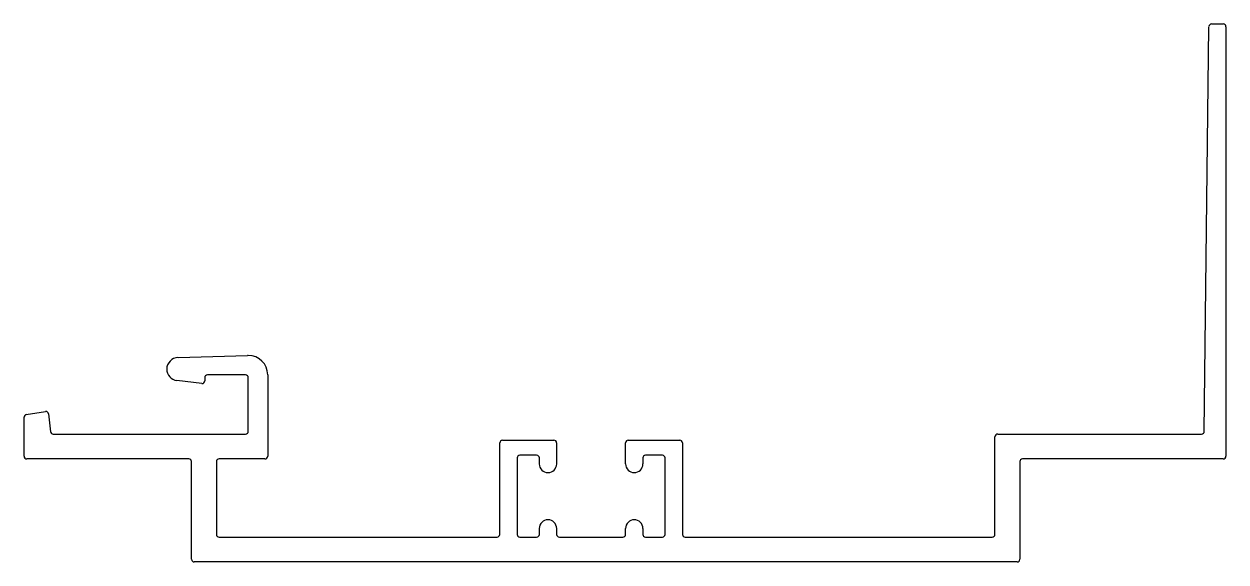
# Model space of a CAD drawing. Header units: inches. Extents: x -60 to 51, y 1 to 51.
import ezdxf

# ---------------------------------------------------------------- set-up
doc = ezdxf.new("R2010")
doc.units = ezdxf.units.IN
doc.header["$MEASUREMENT"] = 0
doc.layers.add('SILL', color=4, linetype='Continuous')

msp = doc.modelspace()

# ---------------------------------------------------------------- linework, layer by layer
at = {"layer": 'SILL', "color": 7}
for p, q in [((49.37, 12.9), (49.8, 50.34)), ((50.05, 50.59), (51.12, 50.59)), ((51.37, 50.34), (51.37, 10.61)), ((-45.5, 19.73), (-39.07, 19.94)), ((-43.03, 17.88), (-43.03, 17.58)), ((-39.26, 18.13), (-42.78, 18.13)), ((-39.01, 12.91), (-39.01, 17.88)), ((-37.21, 18.14), (-37.21, 10.61)), ((-43.31, 17.33), (-45.6, 17.61)), ((-59.53, 14.46), (-57.76, 14.75)), ((-57.47, 14.53), (-57.28, 12.88)), ((-59.73, 10.61), (-59.73, 14.21)), ((-57.03, 12.66), (-39.26, 12.66)), ((30.02, 3.38), (30.02, 12.41)), ((30.27, 12.66), (49.12, 12.66)), ((-15.76, 3.38), (-15.76, 11.84)), ((-15.5, 12.1), (-10.75, 12.1)), ((-10.5, 11.85), (-10.5, 9.9)), ((-4.13, 9.9), (-4.13, 11.85)), ((-3.88, 12.1), (0.88, 12.1)), ((1.13, 11.85), (1.13, 3.38)), ((-44.5, 10.36), (-59.48, 10.36)), ((-44.25, 1.08), (-44.25, 10.11)), ((-41.95, 10.11), (-41.95, 3.38)), ((-37.46, 10.36), (-41.7, 10.36)), ((-14.15, 10.45), (-14.15, 3.38)), ((-12.35, 10.7), (-13.9, 10.7)), ((-12.1, 9.9), (-12.1, 10.45)), ((-2.53, 10.45), (-2.53, 9.9)), ((-0.73, 10.7), (-2.28, 10.7)), ((-0.48, 3.38), (-0.48, 10.45)), ((32.32, 10.11), (32.32, 1.08)), ((51.12, 10.36), (32.57, 10.36)), ((-12.1, 3.38), (-12.1, 3.93)), ((-10.5, 3.93), (-10.5, 3.38)), ((-4.13, 3.38), (-4.13, 3.93)), ((-2.53, 3.93), (-2.53, 3.38)), ((-41.7, 3.13), (-16.01, 3.13)), ((-13.9, 3.13), (-12.35, 3.13)), ((-10.25, 3.13), (-4.38, 3.13)), ((-2.28, 3.13), (-0.73, 3.13)), ((1.38, 3.13), (29.77, 3.13)), ((32.07, 0.83), (-44, 0.83))]:
    msp.add_line(p, q, dxfattribs=at)
for centre, radius, start, end in [((50.05, 50.34), 0.25, 90, 179.2983), ((51.12, 50.34), 0.25, 0, 90), ((-45.47, 18.67), 1.07, 91.8019, 180), ((-39.01, 18.14), 1.8, 90, 91.8019), ((-39.01, 18.14), 1.8, 360, 90), ((-45.47, 18.67), 1.07, 180, 263), ((-42.78, 17.88), 0.25, 90, 180), ((-39.26, 17.88), 0.25, 360, 90), ((-43.28, 17.58), 0.25, 263, 270), ((-43.28, 17.58), 0.25, 270, 360), ((-59.48, 14.21), 0.25, 99.4442, 180), ((-57.72, 14.5), 0.254, 90, 99.4442), ((-57.72, 14.5), 0.254, 6.4849, 90), ((-57.03, 12.91), 0.25, 186.4849, 270), ((-39.26, 12.91), 0.254, 270, 360), ((30.27, 12.41), 0.25, 90, 180), ((49.12, 12.91), 0.25, 270, 359.2983), ((-15.5, 11.84), 0.254, 90, 180), ((-10.75, 11.85), 0.25, 360, 90), ((-3.88, 11.85), 0.25, 90, 180), ((0.88, 11.85), 0.25, 0, 90), ((-59.48, 10.61), 0.25, 180, 270), ((-44.5, 10.11), 0.25, 0, 90), ((-41.7, 10.11), 0.25, 90, 180), ((-37.46, 10.61), 0.25, 270, 0), ((-13.9, 10.45), 0.25, 90, 180), ((-12.35, 10.45), 0.25, 360, 90), ((-2.28, 10.45), 0.25, 90, 180), ((-0.73, 10.45), 0.25, 360, 90), ((32.57, 10.11), 0.25, 90, 180), ((51.12, 10.61), 0.25, 270, 360), ((-11.3, 9.9), 0.802, 180, 270), ((-11.3, 9.9), 0.802, 270, 360), ((-3.33, 9.9), 0.802, 180, 0), ((-11.3, 3.93), 0.802, 90, 180), ((-11.3, 3.93), 0.802, 360, 90), ((-3.33, 3.93), 0.802, 90, 180), ((-3.33, 3.93), 0.802, 0, 90), ((-41.7, 3.38), 0.25, 180, 270), ((-16.01, 3.38), 0.25, 270, 360), ((-13.9, 3.38), 0.25, 180, 270), ((-12.35, 3.38), 0.25, 270, 0), ((-10.25, 3.38), 0.25, 180, 270), ((-4.38, 3.38), 0.25, 270, 360), ((-2.28, 3.38), 0.25, 180, 270), ((-0.73, 3.38), 0.25, 270, 360), ((1.38, 3.38), 0.25, 180, 270), ((29.77, 3.38), 0.25, 270, 0), ((-44, 1.08), 0.25, 180, 270), ((32.07, 1.08), 0.25, 270, 0)]:
    msp.add_arc(centre, radius, start, end, dxfattribs=at)

doc.saveas('drawing.dxf')
